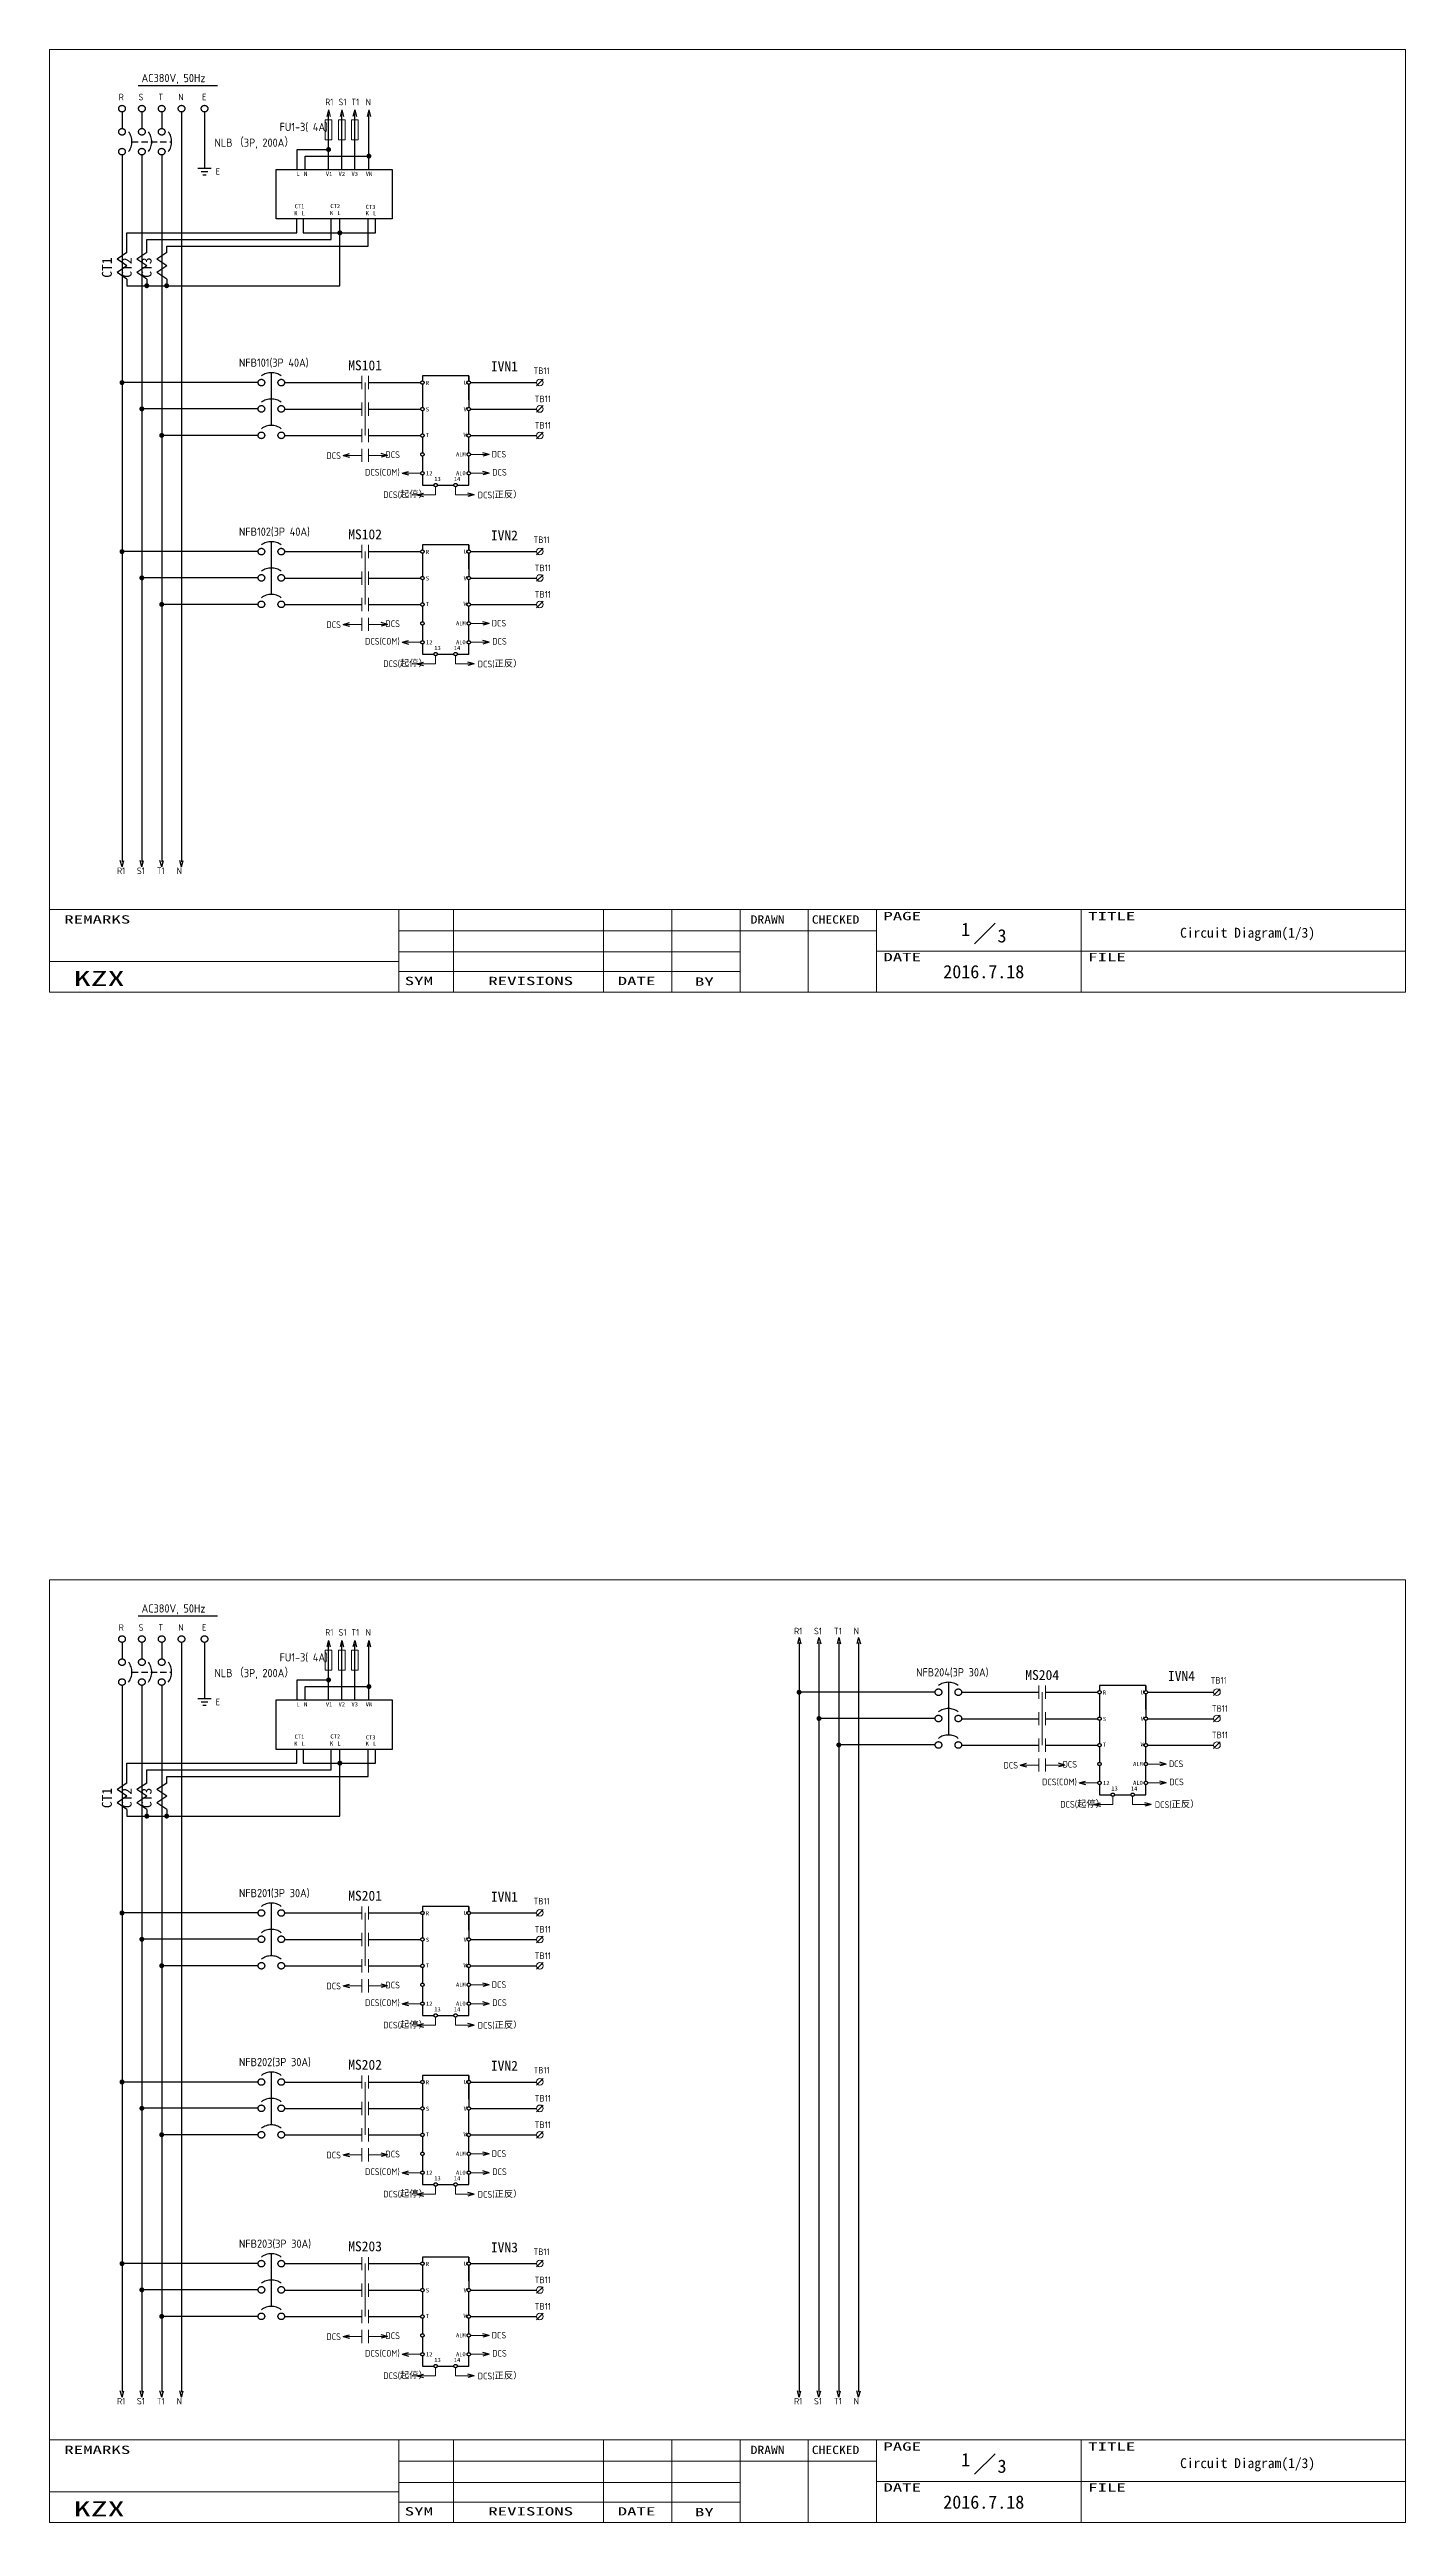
# Model space of a CAD drawing. Extents: x -176 to 1279, y -463 to 285.
# Drawn here: x -176 to 234, y -463 to 285 of the extents above; entities that cross this region are included whole.
import ezdxf
from ezdxf.enums import TextEntityAlignment as Align

# ---------------------------------------------------------------- set-up
doc = ezdxf.new("R2010")
doc.units = 0
doc.header["$LTSCALE"] = 0.3
doc.header["$MEASUREMENT"] = 0
doc.linetypes.add('HIDDEN', pattern=[9.525, 6.35, -3.175])
doc.linetypes.add('実線', pattern=[20001, 20000, -1])
doc.layers.get('0').update_dxf_attribs({"linetype": '実線'})
for name, color, linetype, lineweight in [('01図枠', 5, 'CONTINUOUS', 9), ('02接続図', 7, 'CONTINUOUS', 5), ('10外形', 7, 'CONTINUOUS', 9)]:
    doc.layers.add(name, color=color, linetype=linetype, lineweight=lineweight)
for name, color, linetype in [('04部品記号', 3, 'CONTINUOUS'), ('05線番', 4, 'CONTINUOUS'), ('BLOCK', 7, 'CONTINUOUS'), ('図形１', 7, '実線')]:
    doc.layers.add(name, color=color, linetype=linetype)
doc.styles.add('電気標準', font='ISOCP.shx', dxfattribs={"height": 2.5, "bigfont": 'extfont.shx'})
doc.styles.add('ＭＳＰゴシック', font='')
doc.styles.get('ＭＳＰゴシック').set_extended_font_data('SimSun')

# ---------------------------------------------------------------- blocks, each defined once
blk = doc.blocks.new('矢印（右向）')
at = {"layer": 'BLOCK'}
for q in [(-1.93, 0.52), (-1.93, -0.52)]:
    blk.add_line((0, 0), q, dxfattribs=at)

msp = doc.modelspace()

# ---------------------------------------------------------------- linework, layer by layer
for p, q in [((-91.65, 248.59), (-91.65, 265.47)), ((-87.64, 248.59), (-87.64, 265.47)), ((-83.74, 248.59), (-83.74, 265.47)), ((-79.45, 248.59), (-79.45, 265.47)), ((-101.18, 248.59), (-101.18, 254.59)), ((-101.18, 254.59), (-91.65, 254.59)), ((-107.46, 248.59), (-72.46, 248.59)), ((-107.46, 233.59), (-107.46, 248.59)), ((-98.75, 248.59), (-98.75, 252.59)), ((-98.75, 252.59), (-79.45, 252.59)), ((-72.46, 248.59), (-72.46, 233.59)), ((-72.46, 233.59), (-107.46, 233.59)), ((-101.21, 229.41), (-101.21, 233.59)), ((-99.36, 233.59), (-99.36, 229.41)), ((-90.89, 227.41), (-90.89, 233.59)), ((-88.23, 213.41), (-88.23, 233.59)), ((-79.67, 225.41), (-79.67, 233.59)), ((-77.43, 229.41), (-77.43, 233.59)), ((-152.59, 223.41), (-152.59, 229.41)), ((-152.59, 229.41), (-101.21, 229.41)), ((-146.59, 223.41), (-146.59, 227.41)), ((-146.59, 227.41), (-90.89, 227.41)), ((-140.59, 223.41), (-140.59, 225.41)), ((-140.59, 225.41), (-79.67, 225.41)), ((-99.36, 229.41), (-77.43, 229.41)), ((-152.59, 215.41), (-152.59, 213.41)), ((-152.59, 213.41), (-88.23, 213.41)), ((-146.59, 215.41), (-146.59, 213.41)), ((-140.59, 215.41), (-140.59, 213.41)), ((-108.95, 187.12), (-108.95, 171.17)), ((-112.95, 184.12), (-154.09, 184.12)), ((-104.95, 184.12), (-81.6, 184.12)), ((-79.6, 184.12), (-63.77, 184.12)), ((-63.27, 186.12), (-63.27, 184.62)), ((-49.25, 186.12), (-63.27, 186.12)), ((-63.27, 183.62), (-63.27, 176.62)), ((-49.25, 186.12), (-49.25, 184.62)), ((-49.25, 184.62), (-49.25, 186.12)), ((-49.25, 183.62), (-49.25, 176.62)), ((-49.25, 178.91), (-49.25, 183.62)), ((-48.75, 184.12), (-46.75, 184.12)), ((-48.75, 184.12), (-28.75, 184.12)), ((-112.95, 176.17), (-148.09, 176.17)), ((-104.95, 176.12), (-81.6, 176.12)), ((-79.6, 176.12), (-63.77, 176.12)), ((-63.27, 175.62), (-63.27, 168.62)), ((-49.25, 168.62), (-49.25, 175.62)), ((-48.75, 176.12), (-28.75, 176.12)), ((-112.95, 168.17), (-142.09, 168.17)), ((-104.95, 168.12), (-81.6, 168.12)), ((-79.6, 168.12), (-63.77, 168.12)), ((-63.27, 167.62), (-63.27, 162.91)), ((-49.25, 162.91), (-49.25, 167.62)), ((-48.75, 168.12), (-28.75, 168.12)), ((-63.27, 161.91), (-63.27, 157.21)), ((-49.25, 157.21), (-49.25, 161.91)), ((-63.27, 156.21), (-63.27, 153.14)), ((-63.27, 153.14), (-59.77, 153.14)), ((-58.77, 153.14), (-53.75, 153.14)), ((-52.75, 153.14), (-49.25, 153.14)), ((-49.25, 153.14), (-49.25, 156.21)), ((-108.95, 136.03), (-108.95, 120.08)), ((-63.27, 135.03), (-63.27, 133.53)), ((-49.25, 135.03), (-63.27, 135.03)), ((-49.25, 133.53), (-49.25, 135.03)), ((-49.25, 135.03), (-49.25, 133.53)), ((-112.95, 133.03), (-154.09, 133.03)), ((-104.95, 133.03), (-81.6, 133.03)), ((-79.6, 133.03), (-63.77, 133.03)), ((-63.27, 132.53), (-63.27, 125.53)), ((-49.25, 127.82), (-49.25, 132.53)), ((-49.25, 132.53), (-49.25, 125.53)), ((-48.75, 133.03), (-46.75, 133.03)), ((-48.75, 133.03), (-28.75, 133.03)), ((-112.95, 125.08), (-148.09, 125.08)), ((-104.95, 125.03), (-81.6, 125.03)), ((-79.6, 125.03), (-63.77, 125.03)), ((-63.27, 124.53), (-63.27, 117.53)), ((-49.25, 117.53), (-49.25, 124.53)), ((-48.75, 125.03), (-28.75, 125.03)), ((-112.95, 117.08), (-142.09, 117.08)), ((-104.95, 117.03), (-81.6, 117.03)), ((-79.6, 117.03), (-63.77, 117.03)), ((-63.27, 116.53), (-63.27, 111.82)), ((-49.25, 111.82), (-49.25, 116.53)), ((-48.75, 117.03), (-28.75, 117.03)), ((-63.27, 110.82), (-63.27, 106.11)), ((-63.27, 105.11), (-63.27, 102.05)), ((-49.25, 106.11), (-49.25, 110.82)), ((-49.25, 102.05), (-49.25, 105.11)), ((-63.27, 102.05), (-59.77, 102.05)), ((-58.77, 102.05), (-53.75, 102.05)), ((-52.75, 102.05), (-49.25, 102.05)), ((-91.65, -214.1), (-91.65, -197.21)), ((-87.64, -214.1), (-87.64, -197.21)), ((-83.74, -214.1), (-83.74, -197.21)), ((-79.45, -214.1), (-79.45, -197.21)), ((-101.18, -214.1), (-101.18, -208.1)), ((-101.18, -208.1), (-91.65, -208.1)), ((95.76, -208.82), (95.76, -224.76)), ((-107.46, -214.1), (-72.46, -214.1)), ((-107.46, -229.1), (-107.46, -214.1)), ((-98.75, -214.1), (-98.75, -210.1)), ((-98.75, -210.1), (-79.45, -210.1)), ((-72.46, -214.1), (-72.46, -229.1)), ((91.76, -211.82), (50.62, -211.82)), ((99.76, -211.82), (123.11, -211.82)), ((125.11, -211.82), (140.95, -211.82)), ((141.45, -209.82), (141.45, -211.32)), ((155.46, -209.82), (141.45, -209.82)), ((141.45, -212.32), (141.45, -219.32)), ((155.46, -211.32), (155.46, -209.82)), ((155.46, -209.82), (155.46, -211.32)), ((155.46, -217.02), (155.46, -212.32)), ((155.46, -212.32), (155.46, -219.32)), ((155.96, -211.82), (157.96, -211.82)), ((155.96, -211.82), (175.96, -211.82)), ((91.76, -219.76), (56.62, -219.76)), ((99.76, -219.82), (123.11, -219.82)), ((125.11, -219.82), (140.95, -219.82)), ((141.45, -220.32), (141.45, -227.32)), ((155.46, -227.32), (155.46, -220.32)), ((155.96, -219.82), (175.96, -219.82)), ((-72.46, -229.1), (-107.46, -229.1)), ((-101.21, -233.27), (-101.21, -229.1)), ((-99.36, -229.1), (-99.36, -233.27)), ((-90.89, -235.27), (-90.89, -229.1)), ((-88.23, -249.27), (-88.23, -229.1)), ((-79.67, -237.27), (-79.67, -229.1)), ((-77.43, -233.27), (-77.43, -229.1)), ((91.76, -227.76), (62.62, -227.76)), ((99.76, -227.82), (123.11, -227.82)), ((125.11, -227.82), (140.95, -227.82)), ((141.45, -228.32), (141.45, -233.02)), ((155.46, -233.02), (155.46, -228.32)), ((155.96, -227.82), (175.96, -227.82)), ((-152.59, -239.27), (-152.59, -233.27)), ((-152.59, -233.27), (-101.21, -233.27)), ((-146.59, -239.27), (-146.59, -235.27)), ((-146.59, -235.27), (-90.89, -235.27)), ((-140.59, -239.27), (-140.59, -237.27)), ((-140.59, -237.27), (-79.67, -237.27)), ((-99.36, -233.27), (-77.43, -233.27)), ((141.45, -234.02), (141.45, -238.73)), ((155.46, -238.73), (155.46, -234.02)), ((141.45, -239.73), (141.45, -242.79)), ((141.45, -242.79), (144.95, -242.79)), ((145.95, -242.79), (150.96, -242.79)), ((151.96, -242.79), (155.46, -242.79)), ((155.46, -242.79), (155.46, -239.73)), ((-152.59, -247.27), (-152.59, -249.27)), ((-152.59, -249.27), (-88.23, -249.27)), ((-146.59, -247.27), (-146.59, -249.27)), ((-140.59, -247.27), (-140.59, -249.27)), ((-108.95, -275.56), (-108.95, -291.51)), ((-63.27, -276.56), (-63.27, -278.06)), ((-49.25, -276.56), (-63.27, -276.56)), ((-49.25, -278.06), (-49.25, -276.56)), ((-49.25, -276.56), (-49.25, -278.06)), ((-112.95, -278.56), (-154.09, -278.56)), ((-104.95, -278.56), (-81.6, -278.56)), ((-79.6, -278.56), (-63.77, -278.56)), ((-63.27, -279.06), (-63.27, -286.06)), ((-49.25, -283.77), (-49.25, -279.06)), ((-49.25, -279.06), (-49.25, -286.06)), ((-48.75, -278.56), (-46.75, -278.56)), ((-48.75, -278.56), (-28.75, -278.56)), ((-112.95, -286.51), (-148.09, -286.51)), ((-104.95, -286.56), (-81.6, -286.56)), ((-79.6, -286.56), (-63.77, -286.56)), ((-63.27, -287.06), (-63.27, -294.06)), ((-49.25, -294.06), (-49.25, -287.06)), ((-48.75, -286.56), (-28.75, -286.56)), ((-112.95, -294.51), (-142.09, -294.51)), ((-104.95, -294.56), (-81.6, -294.56)), ((-79.6, -294.56), (-63.77, -294.56)), ((-63.27, -295.06), (-63.27, -299.77)), ((-49.25, -299.77), (-49.25, -295.06)), ((-48.75, -294.56), (-28.75, -294.56)), ((-63.27, -300.77), (-63.27, -305.48)), ((-63.27, -306.48), (-63.27, -309.54)), ((-49.25, -305.48), (-49.25, -300.77)), ((-49.25, -309.54), (-49.25, -306.48)), ((-63.27, -309.54), (-59.77, -309.54)), ((-58.77, -309.54), (-53.75, -309.54)), ((-52.75, -309.54), (-49.25, -309.54)), ((-108.95, -326.66), (-108.95, -342.61)), ((-63.27, -327.66), (-63.27, -329.16)), ((-49.25, -327.66), (-63.27, -327.66)), ((-49.25, -329.16), (-49.25, -327.66)), ((-49.25, -327.66), (-49.25, -329.16)), ((-112.95, -329.66), (-154.09, -329.66)), ((-104.95, -329.66), (-81.6, -329.66)), ((-79.6, -329.66), (-63.77, -329.66)), ((-63.27, -330.16), (-63.27, -337.16)), ((-49.25, -334.87), (-49.25, -330.16)), ((-49.25, -330.16), (-49.25, -337.16)), ((-48.75, -329.66), (-46.75, -329.66)), ((-48.75, -329.66), (-28.75, -329.66)), ((-112.95, -337.61), (-148.09, -337.61)), ((-104.95, -337.66), (-81.6, -337.66)), ((-79.6, -337.66), (-63.77, -337.66)), ((-63.27, -338.16), (-63.27, -345.16)), ((-49.25, -345.16), (-49.25, -338.16)), ((-48.75, -337.66), (-28.75, -337.66)), ((-112.95, -345.61), (-142.09, -345.61)), ((-104.95, -345.66), (-81.6, -345.66)), ((-79.6, -345.66), (-63.77, -345.66)), ((-63.27, -346.16), (-63.27, -350.87)), ((-49.25, -350.87), (-49.25, -346.16)), ((-48.75, -345.66), (-28.75, -345.66)), ((-63.27, -351.87), (-63.27, -356.57)), ((-63.27, -357.57), (-63.27, -360.64)), ((-49.25, -356.57), (-49.25, -351.87)), ((-49.25, -360.64), (-49.25, -357.57)), ((-63.27, -360.64), (-59.77, -360.64)), ((-58.77, -360.64), (-53.75, -360.64)), ((-52.75, -360.64), (-49.25, -360.64)), ((-112.95, -384.57), (-154.09, -384.57)), ((-108.95, -381.57), (-108.95, -397.51)), ((-104.95, -384.57), (-81.6, -384.57)), ((-79.6, -384.57), (-63.77, -384.57)), ((-63.27, -382.57), (-63.27, -384.07)), ((-49.25, -382.57), (-63.27, -382.57)), ((-63.27, -385.07), (-63.27, -392.07)), ((-49.25, -384.07), (-49.25, -382.57)), ((-49.25, -382.57), (-49.25, -384.07)), ((-49.25, -389.77), (-49.25, -385.07)), ((-49.25, -385.07), (-49.25, -392.07)), ((-48.75, -384.57), (-46.75, -384.57)), ((-48.75, -384.57), (-28.75, -384.57)), ((-112.95, -392.51), (-148.09, -392.51)), ((-104.95, -392.57), (-81.6, -392.57)), ((-79.6, -392.57), (-63.77, -392.57)), ((-63.27, -393.07), (-63.27, -400.07)), ((-49.25, -400.07), (-49.25, -393.07)), ((-48.75, -392.57), (-28.75, -392.57)), ((-112.95, -400.51), (-142.09, -400.51)), ((-104.95, -400.57), (-81.6, -400.57)), ((-79.6, -400.57), (-63.77, -400.57)), ((-63.27, -401.07), (-63.27, -405.77)), ((-49.25, -405.77), (-49.25, -401.07)), ((-48.75, -400.57), (-28.75, -400.57)), ((-63.27, -406.77), (-63.27, -411.48)), ((-49.25, -411.48), (-49.25, -406.77)), ((-63.27, -412.48), (-63.27, -415.54)), ((-63.27, -415.54), (-59.77, -415.54)), ((-58.77, -415.54), (-53.75, -415.54)), ((-52.75, -415.54), (-49.25, -415.54)), ((-49.25, -415.54), (-49.25, -412.48))]:
    msp.add_line(p, q)
at = {"color": 7, "linetype": 'HIDDEN'}
for p, q in [((-151.09, 256.95), (-139.09, 256.95)), ((-151.09, -205.74), (-139.09, -205.74))]:
    msp.add_line(p, q, dxfattribs=at)
for centre in [(-63.27, 184.12), (-49.25, 184.12), (-63.27, 176.12), (-49.25, 176.12), (-63.27, 168.12), (-49.25, 168.12), (-63.27, 162.41), (-63.27, 156.71), (-49.25, 162.41), (-49.25, 156.71), (-59.27, 153.14), (-53.25, 153.14), (-63.27, 133.03), (-49.25, 133.03), (-63.27, 125.03), (-49.25, 125.03), (-63.27, 117.03), (-49.25, 117.03), (-63.27, 111.32), (-63.27, 105.61), (-49.25, 111.32), (-49.25, 105.61), (-59.27, 102.05), (-53.25, 102.05), (141.45, -211.82), (155.46, -211.82), (141.45, -219.82), (155.46, -219.82), (141.45, -227.82), (155.46, -227.82), (141.45, -233.52), (141.45, -239.23), (155.46, -233.52), (155.46, -239.23), (145.45, -242.79), (151.46, -242.79), (-63.27, -278.56), (-49.25, -278.56), (-63.27, -286.56), (-49.25, -286.56), (-63.27, -294.56), (-49.25, -294.56), (-63.27, -300.27), (-63.27, -305.98), (-49.25, -300.27), (-49.25, -305.98), (-59.27, -309.54), (-53.25, -309.54), (-63.27, -329.66), (-49.25, -329.66), (-63.27, -337.66), (-49.25, -337.66), (-63.27, -345.66), (-63.27, -351.37), (-49.25, -345.66), (-49.25, -351.37), (-63.27, -357.07), (-49.25, -357.07), (-59.27, -360.64), (-53.25, -360.64), (-63.27, -384.57), (-49.25, -384.57), (-63.27, -392.57), (-49.25, -392.57), (-63.27, -400.57), (-49.25, -400.57), (-63.27, -406.27), (-49.25, -406.27), (-63.27, -411.98), (-59.27, -415.54), (-53.25, -415.54), (-49.25, -411.98)]:
    msp.add_circle(centre, 0.5)
at = {"layer": '01図枠', "linetype": 'Continuous', "lineweight": 5}
for p, q in [((-176.03, -0.16), (-176.03, 284.84)), ((-176.03, 284.84), (233.97, 284.84)), ((233.97, 284.84), (233.97, -0.16)), ((-176.03, 24.84), (233.97, 24.84)), ((-70.42, 24.84), (-70.42, -0.16)), ((-53.91, 24.84), (-53.91, -0.16)), ((-8.51, 24.84), (-8.51, -0.16)), ((12.13, 24.84), (12.13, -0.16)), ((32.76, 24.84), (32.76, -0.16)), ((53.4, -0.16), (53.4, 24.84)), ((74.04, 24.84), (74.04, -0.16)), ((135.95, -0.16), (135.95, 24.84)), ((-70.42, 18.41), (32.76, 18.41)), ((32.76, 18.41), (74.04, 18.41)), ((109.89, 20.65), (103.7, 14.46)), ((-70.42, 9.13), (-176.03, 9.13)), ((-70.42, 11.99), (32.76, 11.99)), ((74.04, 12.22), (233.97, 12.22)), ((-70.42, 6.03), (32.76, 6.03)), ((233.97, -0.16), (-176.03, -0.16)), ((-176.03, -462.84), (-176.03, -177.84)), ((-176.03, -177.84), (233.97, -177.84)), ((233.97, -177.84), (233.97, -462.84)), ((-176.03, -437.84), (233.97, -437.84)), ((-70.42, -437.84), (-70.42, -462.84)), ((-53.91, -437.84), (-53.91, -462.84)), ((-8.51, -437.84), (-8.51, -462.84)), ((12.13, -437.84), (12.13, -462.84)), ((32.76, -437.84), (32.76, -462.84)), ((53.4, -462.84), (53.4, -437.84)), ((74.04, -437.84), (74.04, -462.84)), ((135.95, -462.84), (135.95, -437.84)), ((-70.42, -444.27), (32.76, -444.27)), ((32.76, -444.27), (74.04, -444.27)), ((109.89, -442.04), (103.7, -448.23)), ((-70.42, -453.56), (-176.03, -453.56)), ((-70.42, -450.7), (32.76, -450.7)), ((74.04, -450.46), (233.97, -450.46)), ((233.97, -462.84), (-176.03, -462.84)), ((-70.42, -456.65), (32.76, -456.65))]:
    msp.add_line(p, q, dxfattribs=at)
at = {"layer": '02接続図', "linetype": 'Continuous'}
for p, q in [((-81.6, 182.12), (-81.6, 186.12)), ((-80.6, 184.12), (-80.6, 168.12)), ((-79.6, 182.12), (-79.6, 186.12)), ((-28.75, 183.15), (-26.75, 185.15)), ((-81.6, 174.12), (-81.6, 178.12)), ((-79.6, 174.12), (-79.6, 178.12)), ((-28.75, 175.15), (-26.75, 177.15)), ((-81.6, 166.12), (-81.6, 170.12)), ((-79.6, 166.12), (-79.6, 170.12)), ((-28.75, 167.15), (-26.75, 169.15)), ((-81.6, 160.12), (-81.6, 164.12)), ((-79.6, 160.12), (-79.6, 164.12)), ((-81.6, 131.03), (-81.6, 135.03)), ((-79.6, 131.03), (-79.6, 135.03)), ((-80.6, 133.03), (-80.6, 117.03)), ((-28.75, 132.05), (-26.75, 134.05)), ((-81.6, 123.03), (-81.6, 127.03)), ((-79.6, 123.03), (-79.6, 127.03)), ((-28.75, 124.05), (-26.75, 126.05)), ((-81.6, 115.03), (-81.6, 119.03)), ((-81.6, 109.03), (-81.6, 113.03)), ((-79.6, 115.03), (-79.6, 119.03)), ((-79.6, 109.03), (-79.6, 113.03)), ((-28.75, 116.05), (-26.75, 118.05)), ((123.11, -213.82), (123.11, -209.82)), ((124.11, -211.82), (124.11, -227.82)), ((125.11, -213.82), (125.11, -209.82)), ((175.96, -212.79), (177.96, -210.79)), ((123.11, -221.82), (123.11, -217.82)), ((125.11, -221.82), (125.11, -217.82)), ((175.96, -220.79), (177.96, -218.79)), ((123.11, -229.82), (123.11, -225.82)), ((125.11, -229.82), (125.11, -225.82)), ((175.96, -228.79), (177.96, -226.79)), ((123.11, -235.82), (123.11, -231.82)), ((125.11, -235.82), (125.11, -231.82)), ((-81.6, -280.56), (-81.6, -276.56)), ((-79.6, -280.56), (-79.6, -276.56)), ((-80.6, -278.56), (-80.6, -294.56)), ((-28.75, -279.54), (-26.75, -277.54)), ((-81.6, -288.56), (-81.6, -284.56)), ((-79.6, -288.56), (-79.6, -284.56)), ((-28.75, -287.54), (-26.75, -285.54)), ((-81.6, -296.56), (-81.6, -292.56)), ((-81.6, -302.56), (-81.6, -298.56)), ((-79.6, -296.56), (-79.6, -292.56)), ((-79.6, -302.56), (-79.6, -298.56)), ((-28.75, -295.54), (-26.75, -293.54)), ((-81.6, -331.66), (-81.6, -327.66)), ((-79.6, -331.66), (-79.6, -327.66)), ((-28.75, -330.63), (-26.75, -328.63)), ((-81.6, -339.66), (-81.6, -335.66)), ((-80.6, -329.66), (-80.6, -345.66)), ((-79.6, -339.66), (-79.6, -335.66)), ((-81.6, -347.66), (-81.6, -343.66)), ((-79.6, -347.66), (-79.6, -343.66)), ((-28.75, -338.63), (-26.75, -336.63)), ((-81.6, -353.66), (-81.6, -349.66)), ((-79.6, -353.66), (-79.6, -349.66)), ((-28.75, -346.63), (-26.75, -344.63)), ((-81.6, -386.57), (-81.6, -382.57)), ((-80.6, -384.57), (-80.6, -400.57)), ((-79.6, -386.57), (-79.6, -382.57)), ((-28.75, -385.54), (-26.75, -383.54)), ((-81.6, -394.57), (-81.6, -390.57)), ((-79.6, -394.57), (-79.6, -390.57)), ((-28.75, -393.54), (-26.75, -391.54)), ((-81.6, -402.57), (-81.6, -398.57)), ((-79.6, -402.57), (-79.6, -398.57)), ((-28.75, -401.54), (-26.75, -399.54)), ((-81.6, -408.57), (-81.6, -404.57)), ((-79.6, -408.57), (-79.6, -404.57))]:
    msp.add_line(p, q, dxfattribs=at)
for centre in [(-27.75, 184.15), (-27.75, 176.15), (-27.75, 168.15), (-27.75, 133.05), (-27.75, 125.05), (-27.75, 117.05), (176.96, -211.79), (176.96, -219.79), (176.96, -227.79), (-27.75, -278.54), (-27.75, -286.54), (-27.75, -294.54), (-27.75, -329.63), (-27.75, -337.63), (-27.75, -345.63), (-27.75, -384.54), (-27.75, -392.54), (-27.75, -400.54)]:
    msp.add_circle(centre, 1, dxfattribs=at)
at = {"layer": '10外形'}
for p, q in [((-92.65, 257.54), (-92.65, 263.54)), ((-92.65, 263.54), (-91.65, 263.54)), ((-91.65, 263.54), (-90.65, 263.54)), ((-90.65, 263.54), (-90.65, 257.54)), ((-88.64, 257.54), (-88.64, 263.54)), ((-88.64, 263.54), (-87.64, 263.54)), ((-87.64, 263.54), (-86.64, 263.54)), ((-86.64, 263.54), (-86.64, 257.54)), ((-84.74, 257.54), (-84.74, 263.54)), ((-84.74, 263.54), (-83.74, 263.54)), ((-83.74, 263.54), (-82.74, 263.54)), ((-82.74, 263.54), (-82.74, 257.54)), ((-90.65, 257.54), (-92.65, 257.54)), ((-86.64, 257.54), (-88.64, 257.54)), ((-82.74, 257.54), (-84.74, 257.54)), ((-81.6, 162.12), (-87.25, 162.12)), ((-79.44, 162.12), (-73.79, 162.12)), ((-48.75, 162.41), (-43.1, 162.41)), ((-63.77, 156.71), (-69.41, 156.71)), ((-59.27, 150.17), (-64.91, 150.17)), ((-59.27, 152.64), (-59.27, 150.17)), ((-53.25, 152.64), (-53.25, 150.17)), ((-53.25, 150.17), (-47.6, 150.17)), ((-48.75, 156.71), (-43.1, 156.71)), ((-81.6, 111.03), (-87.25, 111.03)), ((-79.44, 111.03), (-73.79, 111.03)), ((-63.77, 105.61), (-69.41, 105.61)), ((-48.75, 111.32), (-43.1, 111.32)), ((-48.75, 105.61), (-43.1, 105.61)), ((-59.27, 99.07), (-64.91, 99.07)), ((-59.27, 101.55), (-59.27, 99.07)), ((-53.25, 101.55), (-53.25, 99.07)), ((-53.25, 99.07), (-47.6, 99.07)), ((-92.65, -205.14), (-92.65, -199.14)), ((-92.65, -199.14), (-91.65, -199.14)), ((-91.65, -199.14), (-90.65, -199.14)), ((-90.65, -199.14), (-90.65, -205.14)), ((-88.64, -205.14), (-88.64, -199.14)), ((-88.64, -199.14), (-87.64, -199.14)), ((-87.64, -199.14), (-86.64, -199.14)), ((-86.64, -199.14), (-86.64, -205.14)), ((-84.74, -205.14), (-84.74, -199.14)), ((-84.74, -199.14), (-83.74, -199.14)), ((-83.74, -199.14), (-82.74, -199.14)), ((-82.74, -199.14), (-82.74, -205.14)), ((-90.65, -205.14), (-92.65, -205.14)), ((-86.64, -205.14), (-88.64, -205.14)), ((-82.74, -205.14), (-84.74, -205.14)), ((123.11, -233.82), (117.47, -233.82)), ((125.28, -233.82), (130.93, -233.82)), ((140.95, -239.23), (135.3, -239.23)), ((155.96, -233.52), (161.61, -233.52)), ((155.96, -239.23), (161.61, -239.23)), ((145.45, -245.77), (139.8, -245.77)), ((145.45, -243.29), (145.45, -245.77)), ((151.46, -243.29), (151.46, -245.77)), ((151.46, -245.77), (157.11, -245.77)), ((-81.6, -300.56), (-87.25, -300.56)), ((-79.44, -300.56), (-73.79, -300.56)), ((-63.77, -305.98), (-69.41, -305.98)), ((-48.75, -300.27), (-43.1, -300.27)), ((-48.75, -305.98), (-43.1, -305.98)), ((-59.27, -312.52), (-64.91, -312.52)), ((-59.27, -310.04), (-59.27, -312.52)), ((-53.25, -310.04), (-53.25, -312.52)), ((-53.25, -312.52), (-47.6, -312.52)), ((-48.75, -351.37), (-43.1, -351.37)), ((-81.6, -351.66), (-87.25, -351.66)), ((-79.44, -351.66), (-73.79, -351.66)), ((-63.77, -357.07), (-69.41, -357.07)), ((-48.75, -357.07), (-43.1, -357.07)), ((-59.27, -363.61), (-64.91, -363.61)), ((-59.27, -361.14), (-59.27, -363.61)), ((-53.25, -361.14), (-53.25, -363.61)), ((-53.25, -363.61), (-47.6, -363.61)), ((-81.6, -406.57), (-87.25, -406.57)), ((-79.44, -406.57), (-73.79, -406.57)), ((-48.75, -406.27), (-43.1, -406.27)), ((-63.77, -411.98), (-69.41, -411.98)), ((-59.27, -418.52), (-64.91, -418.52)), ((-59.27, -416.04), (-59.27, -418.52)), ((-53.25, -416.04), (-53.25, -418.52)), ((-53.25, -418.52), (-47.6, -418.52)), ((-48.75, -411.98), (-43.1, -411.98))]:
    msp.add_line(p, q, dxfattribs=at)
at = {"layer": '図形１'}
for p, q in [((-149.18, 273.95), (-125.18, 273.95)), ((-154.09, 265.95), (-154.09, 260.95)), ((-154.09, 265.95), (-154.09, 260.95)), ((-148.09, 265.95), (-148.09, 260.95)), ((-148.09, 265.95), (-148.09, 260.95)), ((-142.09, 265.95), (-142.09, 260.95)), ((-142.09, 265.95), (-142.09, 260.95)), ((-152.59, 223.41), (-155.59, 221.41)), ((-152.59, 219.41), (-155.59, 221.41)), ((-152.59, 219.41), (-155.59, 217.41)), ((-152.59, 215.41), (-155.59, 217.41)), ((-146.59, 223.41), (-149.59, 221.41)), ((-146.59, 219.41), (-149.59, 221.41)), ((-146.59, 219.41), (-149.59, 217.41)), ((-146.59, 215.41), (-149.59, 217.41)), ((-140.59, 223.41), (-143.59, 221.41)), ((-140.59, 219.41), (-143.59, 221.41)), ((-140.59, 219.41), (-143.59, 217.41)), ((-140.59, 215.41), (-143.59, 217.41)), ((-149.18, -188.74), (-125.18, -188.74)), ((-154.09, -196.74), (-154.09, -201.74)), ((-154.09, -196.74), (-154.09, -201.74)), ((-148.09, -196.74), (-148.09, -201.74)), ((-148.09, -196.74), (-148.09, -201.74)), ((-142.09, -196.74), (-142.09, -201.74)), ((-142.09, -196.74), (-142.09, -201.74)), ((-152.59, -239.27), (-155.59, -241.27)), ((-152.59, -243.27), (-155.59, -241.27)), ((-152.59, -243.27), (-155.59, -245.27)), ((-152.59, -247.27), (-155.59, -245.27)), ((-146.59, -239.27), (-149.59, -241.27)), ((-146.59, -243.27), (-149.59, -241.27)), ((-146.59, -243.27), (-149.59, -245.27)), ((-146.59, -247.27), (-149.59, -245.27)), ((-140.59, -239.27), (-143.59, -241.27)), ((-140.59, -243.27), (-143.59, -241.27)), ((-140.59, -243.27), (-143.59, -245.27)), ((-140.59, -247.27), (-143.59, -245.27))]:
    msp.add_line(p, q, dxfattribs=at)
at = {"layer": '図形１', "color": 7}
for p, q in [((-136.09, 265.95), (-136.09, 39.23)), ((-129.14, 265.95), (-129.14, 248.95)), ((-154.09, 252.95), (-154.09, 184.12)), ((-148.09, 252.95), (-148.09, 184.12)), ((-142.09, 252.95), (-142.09, 184.12)), ((-131.14, 248.95), (-127.14, 248.95)), ((-130.14, 247.95), (-128.14, 247.95)), ((-129.64, 246.95), (-128.64, 246.95)), ((-154.09, 184.12), (-154.09, 39.23)), ((-148.09, 184.12), (-148.09, 39.23)), ((-142.09, 184.12), (-142.09, 39.23)), ((-136.09, -196.74), (-136.09, -423.46)), ((-129.14, -196.74), (-129.14, -213.74)), ((50.62, -196.74), (50.62, -278.56)), ((56.62, -196.74), (56.62, -278.56)), ((62.62, -196.74), (62.62, -278.56)), ((68.62, -196.74), (68.62, -423.46)), ((-154.09, -209.74), (-154.09, -278.56)), ((-148.09, -209.74), (-148.09, -278.56)), ((-142.09, -209.74), (-142.09, -278.56)), ((-131.14, -213.74), (-127.14, -213.74)), ((-130.14, -214.74), (-128.14, -214.74)), ((-129.64, -215.74), (-128.64, -215.74)), ((-154.09, -278.56), (-154.09, -423.46)), ((-148.09, -278.56), (-148.09, -423.46)), ((-142.09, -278.56), (-142.09, -423.46)), ((50.62, -278.56), (50.62, -423.46)), ((56.62, -278.56), (56.62, -423.46)), ((62.62, -278.56), (62.62, -423.46))]:
    msp.add_line(p, q, dxfattribs=at)
at = {"layer": '図形１', "const_width": 0.75}
for points in [[(-92.02, 254.59, 1), (-91.27, 254.59, 1)], [(-79.82, 252.59, 1), (-79.07, 252.59, 1)], [(-88.6, 229.41, 1), (-87.85, 229.41, 1)], [(-146.97, 213.41, 1), (-146.22, 213.41, 1)], [(-140.97, 213.41, 1), (-140.22, 213.41, 1)], [(-154.47, 184.12, 1), (-153.72, 184.12, 1)], [(-148.47, 176.17, 1), (-147.72, 176.17, 1)], [(-142.47, 168.17, 1), (-141.72, 168.17, 1)], [(-154.47, 133.03, 1), (-153.72, 133.03, 1)], [(-148.47, 125.08, 1), (-147.72, 125.08, 1)], [(-142.47, 117.08, 1), (-141.72, 117.08, 1)], [(-92.02, -208.1, 1), (-91.27, -208.1, 1)], [(-79.82, -210.1, 1), (-79.07, -210.1, 1)], [(50.25, -211.82, 1), (51, -211.82, 1)], [(56.25, -219.76, 1), (57, -219.76, 1)], [(62.25, -227.76, 1), (63, -227.76, 1)], [(-88.6, -233.27, 1), (-87.85, -233.27, 1)], [(-146.97, -249.27, 1), (-146.22, -249.27, 1)], [(-140.97, -249.27, 1), (-140.22, -249.27, 1)], [(-154.47, -278.56, 1), (-153.72, -278.56, 1)], [(-148.47, -286.51, 1), (-147.72, -286.51, 1)], [(-142.47, -294.51, 1), (-141.72, -294.51, 1)], [(-154.47, -329.66, 1), (-153.72, -329.66, 1)], [(-148.47, -337.61, 1), (-147.72, -337.61, 1)], [(-142.47, -345.61, 1), (-141.72, -345.61, 1)], [(-154.47, -384.57, 1), (-153.72, -384.57, 1)], [(-148.47, -392.51, 1), (-147.72, -392.51, 1)], [(-142.47, -400.51, 1), (-141.72, -400.51, 1)]]:
    msp.add_lwpolyline(points, format="xyb", close=True, dxfattribs=at)
at = {"layer": '図形１', "color": 7}
for centre in [(-154.09, 266.95), (-148.09, 266.95), (-142.09, 266.95), (-136.09, 266.95), (-129.14, 266.95), (-154.09, -195.74), (-148.09, -195.74), (-142.09, -195.74), (-136.09, -195.74), (-129.14, -195.74)]:
    msp.add_circle(centre, 1, dxfattribs=at)
at = {"layer": '図形１'}
for centre in [(-154.09, 259.95), (-154.09, 253.95), (-148.09, 259.95), (-148.09, 253.95), (-142.09, 259.95), (-142.09, 253.95), (-111.95, 184.12), (-105.95, 184.12), (-111.95, 176.17), (-105.95, 176.17), (-111.95, 168.17), (-105.95, 168.17), (-111.95, 133.03), (-105.95, 133.03), (-111.95, 125.08), (-105.95, 125.08), (-111.95, 117.08), (-105.95, 117.08), (-154.09, -202.74), (-148.09, -202.74), (-142.09, -202.74), (-154.09, -208.74), (-148.09, -208.74), (-142.09, -208.74), (92.76, -211.82), (98.76, -211.82), (92.76, -219.76), (98.76, -219.76), (92.76, -227.76), (98.76, -227.76), (-111.95, -278.56), (-105.95, -278.56), (-111.95, -286.51), (-105.95, -286.51), (-111.95, -294.51), (-105.95, -294.51), (-111.95, -329.66), (-105.95, -329.66), (-111.95, -337.61), (-105.95, -337.61), (-111.95, -345.61), (-105.95, -345.61), (-111.95, -384.57), (-105.95, -384.57), (-111.95, -392.51), (-105.95, -392.51), (-111.95, -400.51), (-105.95, -400.51)]:
    msp.add_circle(centre, 1, dxfattribs=at)
for centre, start, end in [((-156.09, 256.95), 323.1301, 36.8699), ((-150.09, 256.95), 323.1301, 36.8699), ((-144.09, 256.95), 323.1301, 36.8699), ((-108.95, 182.12), 53.1301, 126.8699), ((-108.95, 174.17), 53.1301, 126.8699), ((-108.95, 166.17), 53.1301, 126.8699), ((-108.95, 131.03), 53.1301, 126.8699), ((-108.95, 123.08), 53.1301, 126.8699), ((-108.95, 115.08), 53.1301, 126.8699), ((-156.09, -205.74), 323.1301, 36.8699), ((-150.09, -205.74), 323.1301, 36.8699), ((-144.09, -205.74), 323.1301, 36.8699), ((95.76, -213.82), 53.1301, 126.8699), ((95.76, -221.76), 53.1301, 126.8699), ((95.76, -229.76), 53.1301, 126.8699), ((-108.95, -280.56), 53.1301, 126.8699), ((-108.95, -288.51), 53.1301, 126.8699), ((-108.95, -296.51), 53.1301, 126.8699), ((-108.95, -331.66), 53.1301, 126.8699), ((-108.95, -339.61), 53.1301, 126.8699), ((-108.95, -347.61), 53.1301, 126.8699), ((-108.95, -386.57), 53.1301, 126.8699), ((-108.95, -394.51), 53.1301, 126.8699), ((-108.95, -402.51), 53.1301, 126.8699)]:
    msp.add_arc(centre, 5, start, end, dxfattribs=at)

# ---------------------------------------------------------------- block references
at = {"layer": '図形１', "color": 7}
for p, rotation in [((-91.65, 266.54), 90), ((-87.64, 266.54), 90), ((-83.74, 266.54), 90), ((-79.45, 266.54), 90), ((-87.25, 162.12), 180), ((-69.41, 156.71), 180), ((-64.91, 150.17), 180), ((-87.25, 111.03), 180), ((-69.41, 105.61), 180), ((-64.91, 99.07), 180), ((-154.09, 37.73), 270), ((-148.09, 37.73), 270), ((-142.09, 37.73), 270), ((-136.09, 37.73), 270), ((-91.65, -196.14), 90), ((-87.64, -196.14), 90), ((-83.74, -196.14), 90), ((-79.45, -196.14), 90), ((117.47, -233.82), 180), ((135.3, -239.23), 180), ((139.8, -245.77), 180), ((-87.25, -300.56), 180), ((-69.41, -305.98), 180), ((-64.91, -312.52), 180), ((-87.25, -351.66), 180), ((-69.41, -357.07), 180), ((-64.91, -363.61), 180), ((-87.25, -406.57), 180), ((-69.41, -411.98), 180), ((-64.91, -418.52), 180), ((-154.09, -424.96), 270), ((-148.09, -424.96), 270), ((-142.09, -424.96), 270), ((-136.09, -424.96), 270), ((50.62, -424.96), 270), ((56.62, -424.96), 270), ((62.62, -424.96), 270), ((68.62, -424.96), 270)]:
    msp.add_blockref('矢印（右向）', p, dxfattribs=dict(at, rotation=rotation))
at = {"layer": '図形１', "color": 7, "xscale": -1}
for p, rotation in [((-73.79, 162.12), 180), ((-43.1, 162.41), 180), ((-43.1, 156.71), 180), ((-47.6, 150.17), 180), ((-73.79, 111.03), 180), ((-43.1, 111.32), 180), ((-43.1, 105.61), 180), ((-47.6, 99.07), 180), ((50.62, -195.24), 270), ((56.62, -195.24), 270), ((62.62, -195.24), 270), ((68.62, -195.24), 270), ((130.93, -233.82), 180), ((161.61, -233.52), 180), ((161.61, -239.23), 180), ((157.11, -245.77), 180), ((-73.79, -300.56), 180), ((-43.1, -300.27), 180), ((-43.1, -305.98), 180), ((-47.6, -312.52), 180), ((-73.79, -351.66), 180), ((-43.1, -351.37), 180), ((-43.1, -357.07), 180), ((-47.6, -363.61), 180), ((-73.79, -406.57), 180), ((-43.1, -406.27), 180), ((-47.6, -418.52), 180), ((-43.1, -411.98), 180)]:
    msp.add_blockref('矢印（右向）', p, dxfattribs=dict(at, rotation=rotation))

# ---------------------------------------------------------------- texts
at = {"layer": '01図枠', "linetype": 'Continuous', "lineweight": 5, "style": 'ＭＳＰゴシック'}
for s, height, width, p in [('REMARKS', 2.513, 1.666667, (-171.54, 23.08)), ('DRAWN', 2.513, 1.2, (35.97, 23.06)), ('CHECKED', 2.513, 1.2, (54.47, 23.06)), ('PAGE', 2.513, 1.666667, (76.1, 24.09)), ('TITLE', 2.513, 1.666667, (138.01, 24.09)), ('DATE', 2.513, 1.666667, (76.1, 11.71)), ('FILE', 2.513, 1.666667, (138.01, 11.71)), ('KZX', 4.523, 1.666667, (-168.7, 6.24)), ('SYM', 2.513, 1.666667, (-68.62, 4.48)), ('REMARKS', 2.513, 1.666667, (-171.54, -439.6)), ('DRAWN', 2.513, 1.2, (35.97, -439.63)), ('CHECKED', 2.513, 1.2, (54.47, -439.63)), ('PAGE', 2.513, 1.666667, (76.1, -438.6)), ('TITLE', 2.513, 1.666667, (138.01, -438.6)), ('DATE', 2.513, 1.666667, (76.1, -450.98)), ('FILE', 2.513, 1.666667, (138.01, -450.98)), ('KZX', 4.523, 1.666667, (-168.7, -456.44)), ('SYM', 2.513, 1.666667, (-68.62, -458.2))]:
    msp.add_text(s, height=height, dxfattribs=dict(at, width=width)).set_placement(p, align=Align.TOP_LEFT)
at = {"layer": '01図枠', "linetype": 'Continuous', "lineweight": 5, "style": 'ＭＳＰゴシック', "width": 1.666667}
for s, p in [('REVISIONS', (-30.53, 4.48)), ('DATE', (1.47, 4.48)), ('BY', (21.97, 4.28)), ('REVISIONS', (-30.53, -458.2)), ('DATE', (1.47, -458.2)), ('BY', (21.97, -458.41))]:
    msp.add_text(s, height=2.513, dxfattribs=at).set_placement(p, align=Align.TOP_CENTER)
at = {"layer": '02接続図', "style": 'ＭＳＰゴシック'}
for s, p in [('1', (100.97, 18.84)), ('3', (111.97, 16.84)), ('2016.7.18', (106.45, 6)), ('1', (100.97, -443.84)), ('3', (111.97, -445.84)), ('2016.7.18', (106.45, -456.69))]:
    msp.add_text(s, height=4, dxfattribs=at).set_placement(p, align=Align.MIDDLE)
for p in [(165.81, 17.8), (165.81, -444.89)]:
    msp.add_text('Circuit Diagram(1/3)', height=3, dxfattribs=at).set_placement(p, align=Align.MIDDLE_LEFT)
at = {"layer": '04部品記号', "style": 'ＭＳＰゴシック'}
for s, p in [('CT1', (-158.67, 215.83)), ('CT2', (-152.67, 215.83)), ('CT3', (-146.67, 215.83)), ('CT1', (-158.67, -246.85)), ('CT2', (-152.67, -246.85)), ('CT3', (-146.67, -246.85))]:
    msp.add_text(s, height=3, rotation=90, dxfattribs=at).set_placement(p, align=Align.MIDDLE_LEFT)
at = {"layer": '04部品記号', "linetype": 'Continuous', "style": 'ＭＳＰゴシック'}
for s, p in [('MS101', (-80.6, 189.34)), ('IVN1', (-38.48, 189.03)), ('MS102', (-80.6, 138.25)), ('IVN2', (-38.48, 137.93)), ('MS204', (124.12, -206.59)), ('IVN4', (166.24, -206.91)), ('MS201', (-80.6, -273.34)), ('IVN1', (-38.48, -273.66)), ('MS202', (-80.6, -324.44)), ('IVN2', (-38.48, -324.75)), ('MS203', (-80.6, -379.34)), ('IVN3', (-38.48, -379.66))]:
    msp.add_text(s, height=3, dxfattribs=at).set_placement(p, align=Align.MIDDLE_CENTER)
at = {"layer": '05線番', "style": 'ＭＳＰゴシック'}
for s, p in [('L', (-101.32, 247.23)), ('N', (-99.07, 247.23)), ('V1', (-92.46, 247.23)), ('V2', (-88.61, 247.23)), ('V3', (-84.71, 247.23)), ('VN', (-80.41, 247.23)), ('K', (-102.04, 235.33)), ('CT1', (-101.9, 237.44)), ('L', (-99.78, 235.33)), ('K', (-91.23, 235.38)), ('CT2', (-91.09, 237.51)), ('L', (-88.98, 235.38)), ('K', (-80.43, 235.33)), ('CT3', (-80.39, 237.24)), ('L', (-78.18, 235.33)), ('R', (-62.24, 184.03)), ('U', (-50.82, 184.1)), ('S', (-62.24, 176.03)), ('V', (-50.82, 176.1)), ('T', (-62.24, 168.29)), ('W', (-50.82, 168.36)), ('12', (-62.19, 156.72)), ('ALO', (-53.12, 156.72)), ('ALM', (-53.12, 162.45)), ('13', (-59.69, 155.02)), ('14', (-53.78, 154.99)), ('R', (-62.24, 132.93)), ('U', (-50.82, 133)), ('S', (-62.24, 124.93)), ('V', (-50.82, 125)), ('T', (-62.24, 117.19)), ('W', (-50.82, 117.26)), ('12', (-62.19, 105.62)), ('ALO', (-53.12, 105.62)), ('ALM', (-53.12, 111.35)), ('13', (-59.69, 103.92)), ('14', (-53.78, 103.9)), ('L', (-101.32, -215.46)), ('N', (-99.07, -215.46)), ('V1', (-92.46, -215.46)), ('V2', (-88.61, -215.46)), ('V3', (-84.71, -215.46)), ('VN', (-80.41, -215.46)), ('R', (142.48, -211.91)), ('U', (153.89, -211.84)), ('S', (142.48, -219.91)), ('V', (153.89, -219.84)), ('K', (-102.04, -227.35)), ('CT1', (-101.9, -225.25)), ('L', (-99.78, -227.35)), ('K', (-91.23, -227.31)), ('CT2', (-91.09, -225.18)), ('L', (-88.98, -227.31)), ('K', (-80.43, -227.36)), ('CT3', (-80.39, -225.45)), ('L', (-78.18, -227.36)), ('T', (142.48, -227.65)), ('W', (153.89, -227.58)), ('12', (142.52, -239.22)), ('ALM', (151.6, -233.49)), ('ALO', (151.59, -239.22)), ('13', (145.02, -240.92)), ('14', (150.94, -240.94)), ('R', (-62.24, -278.66)), ('U', (-50.82, -278.59)), ('S', (-62.24, -286.66)), ('V', (-50.82, -286.59)), ('T', (-62.24, -294.4)), ('W', (-50.82, -294.33)), ('12', (-62.19, -305.97)), ('ALO', (-53.12, -305.97)), ('ALM', (-53.12, -300.24)), ('13', (-59.69, -307.67)), ('14', (-53.78, -307.69)), ('R', (-62.24, -329.75)), ('U', (-50.82, -329.68)), ('S', (-62.24, -337.75)), ('V', (-50.82, -337.68)), ('T', (-62.24, -345.49)), ('ALM', (-53.12, -351.33)), ('W', (-50.82, -345.42)), ('12', (-62.19, -357.07)), ('13', (-59.69, -358.76)), ('14', (-53.78, -358.79)), ('ALO', (-53.12, -357.07)), ('R', (-62.24, -384.66)), ('U', (-50.82, -384.59)), ('S', (-62.24, -392.66)), ('V', (-50.82, -392.59)), ('T', (-62.24, -400.4)), ('W', (-50.82, -400.33)), ('ALM', (-53.12, -406.24)), ('12', (-62.19, -411.97)), ('13', (-59.69, -413.67)), ('14', (-53.78, -413.69)), ('ALO', (-53.12, -411.97))]:
    msp.add_text(s, height=1.25, dxfattribs=at).set_placement(p, align=Align.MIDDLE_LEFT)
at = {"layer": '図形１', "color": 7, "linetype": '実線', "style": '電気標準'}
for s, height, p in [('AC380V, 50Hz', 2.5, (-148.18, 274.95)), ('R', 2, (-155.09, 269.45)), ('S', 2, (-149.09, 269.45)), ('T', 2, (-143.09, 269.45)), ('N', 2, (-137.09, 269.45)), ('E', 2, (-129.89, 269.45)), ('R1', 2, (-92.65, 267.97)), ('S1', 2, (-88.64, 267.97)), ('T1', 2, (-84.74, 267.97)), ('N', 2, (-80.45, 267.97)), ('TB11', 2, (-29.7, 186.71)), ('TB11', 2, (-29.33, 178.2)), ('TB11', 2, (-29.33, 170.2)), ('DCS', 2, (-92.28, 161.05)), ('DCS(COM)', 2, (-80.62, 156.01)), ('DCS', 2, (-74.44, 161.34)), ('DCS', 2, (-42.3, 161.48)), ('DCS', 2, (-42.15, 156.01)), ('DCS(起停）', 2, (-75.12, 149.22)), ('DCS(正反）', 2, (-46.54, 149.15)), ('TB11', 2, (-29.7, 135.61)), ('TB11', 2, (-29.33, 127.11)), ('TB11', 2, (-29.33, 119.11)), ('DCS', 2, (-74.44, 110.24)), ('DCS', 2, (-42.3, 110.39)), ('DCS', 2, (-92.28, 109.95)), ('DCS(COM)', 2, (-80.62, 104.91)), ('DCS', 2, (-42.15, 104.91)), ('DCS(起停）', 2, (-75.12, 98.13)), ('DCS(正反）', 2, (-46.54, 98.06)), ('R1', 2, (-155.59, 35.53)), ('S1', 2, (-149.59, 35.53)), ('T1', 2, (-143.59, 35.53)), ('N', 2, (-137.59, 35.53)), ('AC380V, 50Hz', 2.5, (-148.18, -187.74)), ('R', 2, (-155.09, -193.24)), ('S', 2, (-149.09, -193.24)), ('T', 2, (-143.09, -193.24)), ('N', 2, (-137.09, -193.24)), ('E', 2, (-129.89, -193.24)), ('R1', 2, (-92.65, -194.71)), ('S1', 2, (-88.64, -194.71)), ('T1', 2, (-84.74, -194.71)), ('N', 2, (-80.45, -194.71)), ('R1', 2, (49.12, -194.32)), ('S1', 2, (55.12, -194.32)), ('T1', 2, (61.12, -194.32)), ('N', 2, (67.12, -194.32)), ('TB11', 2, (175.01, -209.23)), ('TB11', 2, (175.38, -217.73)), ('TB11', 2, (175.38, -225.73)), ('DCS', 2, (112.43, -234.89)), ('DCS(COM)', 2, (124.09, -239.93)), ('DCS', 2, (130.27, -234.6)), ('DCS', 2, (162.42, -234.45)), ('DCS', 2, (162.56, -239.93)), ('DCS(起停）', 2, (129.59, -246.71)), ('DCS(正反）', 2, (158.18, -246.79)), ('TB11', 2, (-29.7, -275.98)), ('TB11', 2, (-29.33, -284.48)), ('TB11', 2, (-29.33, -292.48)), ('DCS', 2, (-92.28, -301.64)), ('DCS(COM)', 2, (-80.62, -306.67)), ('DCS', 2, (-74.44, -301.35)), ('DCS', 2, (-42.3, -301.2)), ('DCS', 2, (-42.15, -306.67)), ('DCS(起停）', 2, (-75.12, -313.46)), ('DCS(正反）', 2, (-46.54, -313.53)), ('TB11', 2, (-29.7, -327.08)), ('TB11', 2, (-29.33, -335.58)), ('TB11', 2, (-29.33, -343.58)), ('DCS', 2, (-92.28, -352.74)), ('DCS', 2, (-74.44, -352.44)), ('DCS', 2, (-42.3, -352.3)), ('DCS(COM)', 2, (-80.62, -357.77)), ('DCS', 2, (-42.15, -357.77)), ('DCS(起停）', 2, (-75.12, -364.56)), ('DCS(正反）', 2, (-46.54, -364.63)), ('TB11', 2, (-29.7, -381.98)), ('TB11', 2, (-29.33, -390.48)), ('TB11', 2, (-29.33, -398.48)), ('DCS', 2, (-92.28, -407.64)), ('DCS(COM)', 2, (-80.62, -412.68)), ('DCS', 2, (-74.44, -407.35)), ('DCS', 2, (-42.3, -407.2)), ('DCS', 2, (-42.15, -412.68)), ('DCS(起停）', 2, (-75.12, -419.46)), ('DCS(正反）', 2, (-46.54, -419.54)), ('R1', 2, (-155.59, -427.15)), ('S1', 2, (-149.59, -427.15)), ('T1', 2, (-143.59, -427.15)), ('N', 2, (-137.59, -427.15)), ('R1', 2, (49.12, -427.15)), ('S1', 2, (55.12, -427.15)), ('T1', 2, (61.12, -427.15)), ('N', 2, (67.12, -427.15))]:
    msp.add_text(s, height=height, dxfattribs=at).set_placement(p)
at = {"layer": '図形１', "color": 4, "style": '電気標準'}
for s, p in [('FU1-3( 4A)', (-106.45, 260.16)), ('NLB', (-126.14, 255.41)), ('（3P, 200A）', (-120.14, 255.41)), ('NFB101(3P 40A)', (-118.73, 188.9)), ('NFB102(3P 40A)', (-118.73, 137.8)), ('FU1-3( 4A)', (-106.45, -202.53)), ('NLB', (-126.14, -207.28)), ('（3P, 200A）', (-120.14, -207.28)), ('NFB204(3P 30A)', (85.98, -207.04)), ('NFB201(3P 30A)', (-118.73, -273.79)), ('NFB202(3P 30A)', (-118.73, -324.88)), ('NFB203(3P 30A)', (-118.73, -379.79))]:
    msp.add_text(s, height=2.5, dxfattribs=at).set_placement(p)
at = {"layer": '図形１', "color": 7, "linetype": '実線', "style": '電気標準'}
for p in [(-125.14, 246.95), (-125.14, -215.74)]:
    msp.add_text('E', height=2, dxfattribs=at).set_placement(p, align=Align.CENTER)

doc.saveas('drawing.dxf')
